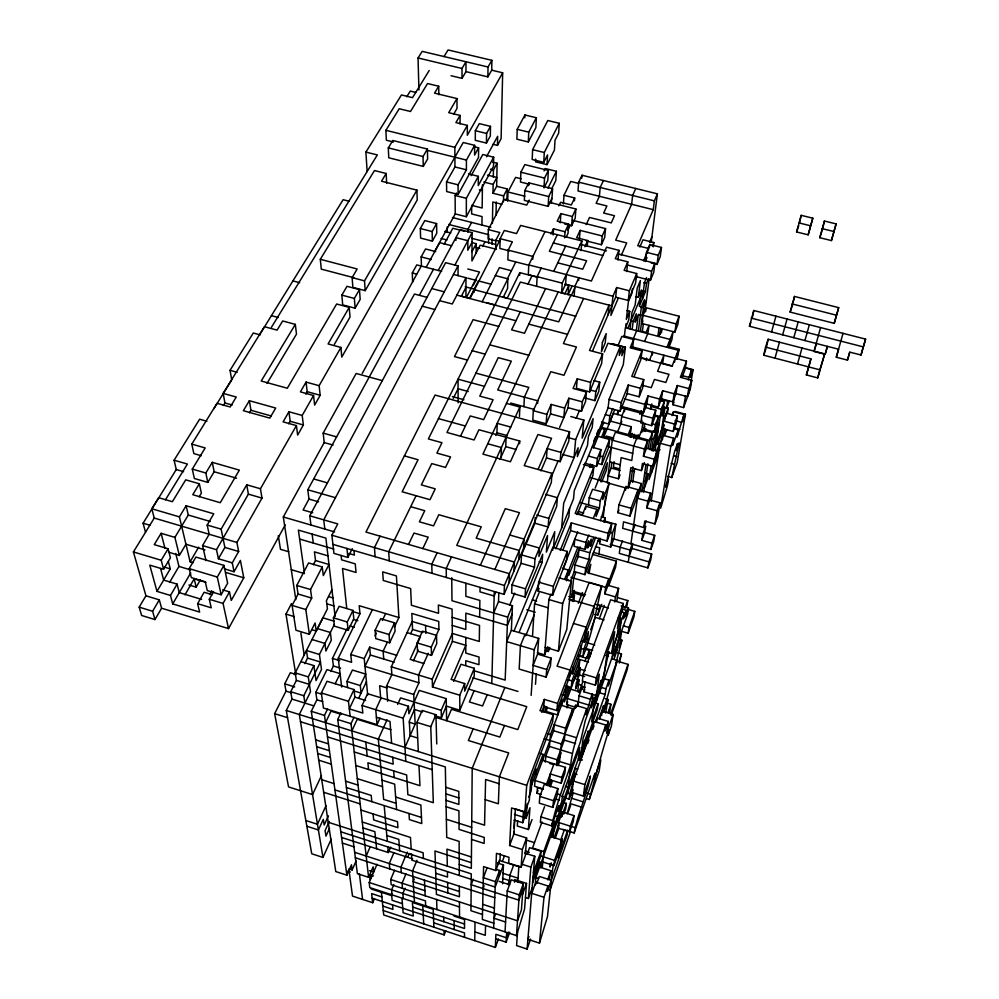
<?xml version="1.0" encoding="UTF-8"?>
<svg xmlns="http://www.w3.org/2000/svg" width="999" height="999" viewBox="0 0 999 999"><rect width="100%" height="100%" fill="white"/><g stroke="black" fill="none" stroke-linecap="round" stroke-linejoin="round"><path stroke-width="1.5" d="M464.51 937.287L464.51 932.916L433.703 922.789M394.343 627.247L398.901 617.532L396.416 575.936L382.654 571.89L383.266 580.481L410.639 588.536L411.426 605.257L438.549 613.299L438.361 605.032L452.072 609.078L452.422 641.333L465.784 645.317L451.098 679.445L464.685 683.553L464.685 691.158L474.313 668.306L460.964 664.285L453.646 681.343M465.934 297.04L465.959 277.697L453.484 274.45M462.013 78.347L465.971 71.641L465.984 61.763L462 68.469L462.013 78.347L451.048 75.724M465.746 665.234L465.759 660.714L478.958 664.672L479.058 657.055L465.771 653.071L465.796 637.462M465.884 583.341L465.859 596.316L479.87 600.436L479.632 617.22M456.481 193.019L455.119 195.479L455.232 213.911L466.333 216.721L466.358 198.302L478.346 176.323L468.631 173.901M393.456 141.983L386.363 140.222L385.876 130.32L399.213 108.741L410.502 111.501L427.56 83.541L438.698 86.226L434.54 93.144L456.968 98.564L448.713 112.662L460.064 115.422L455.919 122.59L467.345 125.387L454.845 147.34L454.957 166.958L446.541 181.93L446.653 191.546L458.116 194.43L458.079 184.815L466.408 169.805L466.421 160.065L474.65 145.33L463.224 142.507L341.783 357.093L340.909 347.44L328.084 343.956L349.213 307.367L336.638 304.008L287.312 388.236L261.214 381.019L295.317 324.375L282.68 320.966L277.085 330.132L264.423 326.698L223.177 393.381L224.937 402.984L223.414 405.457M467.345 125.387L467.32 135.252L502.672 72.802L491.72 70.192L487.887 76.873L465.971 71.641M467.882 232.155L467.894 229.358L471.603 222.415M438.236 270.479L460.239 229.62L472.115 232.655L471.953 260.964L480.219 245.155L496.153 249.238M474.65 145.33L474.575 155.07L478.608 147.79L474.375 146.753M473.976 292.42L474.001 289.648L575.636 316.208M475.349 130.694L475.287 140.335L486.438 143.069L490.334 135.989L490.497 126.361L479.32 123.639L475.349 130.694L486.575 133.441L490.497 126.361M476.111 253.022L476.186 243.694L471.803 242.57M478.346 176.323L478.259 185.602L493.668 157.18L482.804 154.495L471.166 175.662M478.608 147.79L478.521 157.417L458.116 194.43M474.313 668.306L474.238 675.886L459.815 710.214L446.353 706.106L441.383 717.757L434.64 715.696M481.943 225.05L482.055 216.583L471.64 213.936L471.69 205.369L482.155 208.017L482.442 184.678M474.762 940.658L475.012 922.951M480.057 587.474L479.995 591.845L494.155 595.991L495.791 592.157M486.438 143.069L486.575 133.441M487.887 76.873L488.024 67.008L491.883 60.327L448.064 49.95L444.031 56.556M529.245 200.1L526.735 205.057L504.12 199.375L488.324 229.62L488.174 238.848L495.304 240.672M488.548 243.032L488.686 234.665L448.663 224.45M491.72 70.192L491.883 60.327M491.995 244.318L492.107 238.811M492.395 223.451L492.807 202.01L501.873 204.283M492.982 193.244L496.665 186.301L507.255 188.948L503.608 195.916L492.982 193.244L493.144 184.39L496.853 177.435L487.549 175.125M493.306 177.298L493.456 169.98L497.09 163.224L492.619 162.125M493.668 157.18L493.494 166.358L466.333 216.721M496.041 215.11L496.253 201.935M496.665 186.301L497.09 163.224M492.944 144.268L497.465 145.379L497.664 136.289L486.488 156.743M495.616 249.513L495.816 240.297L499.812 232.542L488.324 229.62M502.672 72.802L501.111 138.674L497.465 145.379M581.081 250.662L581.868 240.921L520.641 225.424L516.533 233.579L504.32 230.469L500.112 238.686L499.875 248.451L509.353 250.886M495.779 435.314L496.953 432.779L497.19 423.351L510.726 427.06M503.459 201.748L503.608 195.916M491.783 683.528L494.28 591.633M485.526 926.398L485.277 935.326L474.887 931.905M507.255 188.948L507.005 197.702L505.794 200.025M507.717 201.249L507.979 191.983L515.596 177.397L521.178 178.784M501.111 456.905L501.386 447.54L487.724 443.756M500.112 238.686L512.375 241.808L508.179 250.125L507.879 259.877L528.334 265.147M495.354 275.562L507.854 278.808L507.567 288.524L503.284 297.19M493.693 612.999L498.526 601.585L498.801 593.106M499.937 459.503L505.769 446.64L506.081 437.25M517.22 129.346L516.883 139.186L528.321 141.983L535.889 127.597L536.338 117.745L524.925 114.985L517.22 129.346L528.733 132.143L536.338 117.745M332.917 544.368L504.095 594.38L504.42 585.464L551.972 473.326L524.225 465.609L537.912 434.528L551.56 438.274L538.074 469.468M548.376 170.442L544.53 178.072L544.005 187.887L547.839 180.257L548.376 170.442L524.825 164.623L520.866 172.215L520.504 182.043L529.308 184.228M493.631 928.121L495.392 881.63L499.575 870.466L495.566 869.18M493.818 923.213L482.355 919.467L483.578 866.608L495.816 870.541L496.466 853.333L508.991 857.329L508.678 863.124L521.141 867.107L525.324 855.693L526.598 837.974L513.923 833.965L515.347 809.09M524.812 117.807L524.925 114.985M519.667 275.374L519.767 272.652L537.425 277.21M498.526 601.585L512.45 605.656L507.679 617.12L505.157 680.107L474.475 670.878M509.065 582.629L509.415 573.676L365.946 532.08L435.077 395.055L569.567 431.83L568.793 441.208L560.152 461.688L546.49 457.917L547.115 448.563L560.864 452.36L560.152 461.688M524.775 190.572L524.375 200.387L548.139 206.343L551.985 198.551L552.559 188.749L528.746 182.817L524.775 190.572L548.688 196.541L552.559 188.749M528.321 141.983L528.733 132.143M383.254 910.526L495.342 947.439L495.879 934.327L506.381 937.761L508.429 932.092M499.338 875.961L499.575 870.466M500.287 853.571L500.049 859.277L495.816 870.541M528.633 185.627L528.746 182.817M535.214 517.47L534.865 523.226L521.503 554.882L521.091 563.299L512 584.89L511.65 593.119L525.062 597.027L542.669 554.27L542.107 562.499L513.886 631.281M519.455 416.496L519.867 407.03L506.456 403.384M531.143 695.404L534.165 649.775L506.705 641.62L511.363 630.294L512.45 605.656M513.973 571.016L514.36 562.012L456.755 545.392L519.867 407.03M519.605 443.693L519.717 441.009L478.921 429.757L474.1 439.972L446.953 432.467L520.404 282.055L611.912 305.894M547.027 164.648L554.433 150.037L554.994 140.335L558.666 133.129L559.253 123.289L547.789 120.517L532.617 149.65L532.18 159.49L543.781 162.338L547.552 154.932L547.027 164.648L535.551 161.826L535.689 159.041M545.042 231.593L528.771 264.91L528.334 274.638L537.962 277.123M523.926 406.655L524.363 397.165L528.821 387.412L475.924 373.127M502.572 883.74L503.459 864.947L497.514 863.049M532.767 259.24L532.904 256.456L508.179 250.125M518.818 559.527L519.255 550.486L476.198 538.124L481.256 526.848L438.798 514.722L433.541 525.874L419.393 521.815L424.737 510.701L410.714 506.693M536.625 286.376L537.125 276.673L541.233 268.107M523.613 548.176L524.088 539.098L509.765 535.002M543.781 162.338L544.28 152.51L559.253 123.289M505.057 931.855L507.217 890.946L511.313 879.807L523.314 883.665L521.428 909.864L517.507 920.803L436.426 894.392L434.965 850.986L471.378 862.686M521.141 867.107L522.34 849.55L509.615 845.491L511.588 807.954L524.875 812.125L529.308 800.249L530.744 780.144L552.647 721.865L553.284 714.722L539.997 710.689L544.33 699.387L557.554 703.383L556.893 710.576L543.756 706.593L544.33 699.387M583.603 298.439L563.399 343.544L576.435 346.99L563.985 375.262L550.761 371.715L533.304 410.689L532.804 420.142L546.178 423.788L550.524 413.886L551.148 404.433L564.61 408.079L563.873 417.52L550.524 413.886M525.062 597.027L525.511 588.823L534.465 567.157L534.989 558.753L556.705 506.368L557.38 497.689L545.591 494.38M495.691 938.748L506.131 942.169L506.618 933.303M509.303 884.452L509.802 875.499L513.661 865.047M548.139 206.343L548.688 196.541M537.587 403.496L537.737 400.786L497.727 389.947L511.313 361.163L498.226 357.654L479.77 396.116L493.094 399.737L483.691 419.642L470.242 415.946L460.502 436.213M513.636 834.714L513.786 832.055M514.023 828.034L514.485 819.892M551.373 202.884L551.635 198.364M551.985 192.295L552.247 187.725L555.819 180.532L556.381 171.279L545.254 168.531L544.043 170.929M517.632 820.666L517.307 826.023L528.371 829.507L532.042 819.555M553.134 234.965L553.508 228.821L565.034 231.743L568.681 224.088L557.205 221.191L560.864 213.624L572.302 216.496L575.886 208.978L548.888 202.223M514.547 882.229L514.71 879.582L526.51 883.378L524.562 909.14L516.495 935.601L369.78 887.587L369.205 882.492L377.01 864.247M532.542 635.701L534.577 603.808L539.06 592.769M546.178 423.788L546.79 414.36L551.148 404.433M560.264 222.839L560.864 213.624M517.832 881.967L518.868 866.033M563.411 204.008L563.985 195.28L570.729 181.456L578.683 183.429M514.085 819.992L522.714 822.714L523.464 811.438L514.722 808.691M538.049 591.071L538.636 582.142L552.847 547.315L567.295 551.448L566.495 560.476L552.609 595.304L538.049 591.071L539.098 588.461M516.495 935.601L519.268 894.842L523.314 883.665M524.875 812.125L526.698 785.314L553.284 714.722M564.61 237.874L565.034 231.743M517.519 932.279L516.595 945.603L527.085 949.05L530.569 939.11M581.868 240.921L562.262 283.154L561.588 292.857L565.571 284.253L566.258 274.55M523.326 817.057L526.173 817.956L527.147 803.883M535.489 684.265L536.213 673.9M525.012 634.328L520.417 645.691L519.168 669.068L546.103 677.135L546.703 669.492L533.129 665.434L537.587 654.12L538.686 638.373L511.363 630.294M568.681 224.088L568.031 233.291L566.221 237.113M561.625 528.021L563.673 503.259L587.524 445.317L588.374 436.688L592.232 427.335L593.106 418.569L577.335 456.605L578.134 447.802L548.763 518.369L548.151 526.997L534.865 523.226M551.972 473.326L551.311 482.604L504.095 594.38M564.535 223.913L571.628 225.712L572.302 216.496M528.371 829.507L529.957 807.754L526.173 817.956M574.462 200.849L574.687 197.939L563.985 195.28M564.697 284.253L568.793 285.314L568.106 294.78L571.952 286.363M575.886 208.978L575.199 218.194L571.628 225.712M578.683 182.155L578.021 190.984L653.259 209.653L654.37 200.861L657.404 193.831L582.017 175.25L578.683 182.155L654.37 200.861M561.151 752.959L556.53 765.559L557.092 759.74L564.298 740.122L565.546 728.146L554.183 724.687L553.621 730.731L535.027 780.481L534.59 786.275L543.169 788.948M535.476 774.625L535.926 768.693L532.067 778.983L531.206 790.709L528.796 797.152M537.375 652.684L544.63 654.845L548.863 599.55L551.086 593.98M552.622 550.337L552.847 547.315M581.793 178.184L582.017 175.25M574.125 296.104L574.875 286.413L578.821 277.772L578.596 280.544M579.42 239.161L580.107 230.369L602.222 235.951L605.556 228.609L572.552 220.304M525.524 897.564L528.371 898.488L530.869 867.107L534.777 856.28L524.475 852.996M552.609 595.304L553.309 586.401L567.295 551.448M541.196 794.542L536.987 793.231L537.437 787.624L543.069 789.372M545.417 650.636L548.276 651.485L548.513 648.488M568.106 407.692L568.868 398.214L582.292 401.835L581.43 411.301L568.106 407.692L559.602 427.46M546.915 706.93L546.528 711.55L557.817 714.972L558.404 708.828L562.025 699.15L561.426 705.331L572.702 708.741L572.04 714.822M540.184 753.496L543.056 754.382L542.569 760.314L565.459 767.369L564.835 773.201L561.188 783.266L549.762 779.72L547.627 785.501M537.587 654.12L551.111 658.141L550.474 665.821L546.103 677.135M527.085 949.05L534.777 856.28M539.847 796.415L539.285 803.146L552.834 807.392L557.192 795.329L557.892 788.573L544.293 784.352L539.847 796.415L553.496 800.686L552.834 807.392M587.25 246.403L587.749 240.547L576.66 237.737L580.107 230.369M589.635 391.87L590.546 382.367L577.247 378.808L576.435 388.324L589.635 391.87L601.635 363.461L602.609 353.908L589.51 350.449L609.115 305.045L608.129 314.697M545.279 762.087L545.779 756.268L549.45 746.44L550.499 734.502L568.556 686.313M544.53 806.742L540.846 816.832L540.372 822.289L551.61 825.836L558.828 805.743L558.266 811.188L561.8 801.31L562.387 795.828L579.745 747.527L578.396 758.765L582.442 760.014M535.464 882.554L535.901 877.472L588.349 730.943L587.637 736.563M535.576 884.827L535.814 882.105L547.952 886.001L547.402 891.42L567.145 834.914L567.719 830.132L558.004 857.729L562.362 838.835L560.951 842.831M569.592 508.491L568.881 516.57L555.781 548.788M570.766 416.533L583.828 420.092L575.636 439.635L574.063 457.567L562.499 454.383M545.204 647.29L558.404 651.198L562.649 603.571L571.353 581.368L559.065 577.822M527.185 854.22L529.57 847.676L541.033 851.323L540.546 856.643L533.004 877.646M570.641 530.669L571.341 522.877L608.041 533.241L607.092 540.996L570.641 530.669L562.937 549.8M562.499 568.369L568.331 570.042L566.558 580.744M546.391 784.577L549.225 785.464L550.287 773.913L561.8 777.472L561.188 783.266M583.828 420.092L582.155 438.124L620.292 346.466L607.979 343.231L604.27 351.973M577.247 378.808L573.076 388.461L586.438 392.058L585.564 401.536L581.43 411.301M542.332 867.095L543.781 851.585L554.682 821.153L553.071 837.012M586.276 240.896L601.398 244.73L602.222 235.951M571.353 581.368L566.783 629.457L558.404 651.198M605.556 228.609L604.707 237.387L601.398 244.73M568.781 596.515L571.765 597.377L573.626 578.146L575.836 572.489M574.263 571.59L574.9 564.947L578.259 556.431L578.933 549.687L589.71 552.772L588.985 559.49L585.664 568.044L584.964 574.662L574.263 571.59L570.891 580.157M528.933 936.65L527.971 939.36L539.472 943.131L543.993 897.289L547.952 886.001M551.61 825.836C556.306 805.157 563.748 785.102 570.704 764.947C572.702 745.404 580.282 727.147 586.738 708.653L575.549 705.282L561.313 743.968L559.54 761.513L558.004 765.709M573.801 601.473L574.413 595.254L571.465 594.393M584.939 397.977L594.892 400.649L595.816 391.508L599.725 382.18L594.018 380.656M585.526 509.09L585.814 506.218L596.89 509.328L596.091 516.483L599.437 507.979L600.237 500.799L603.571 492.345L592.582 489.285L589.21 497.714L588.473 504.907M589.735 467.52L590.047 464.448M550.374 863.436L549.999 867.082L551.46 862.949M576.298 707.479L566.683 704.582L567.295 698.563L570.779 689.248L580.407 692.132M569.355 677.372L570.104 670.067L557.067 666.171L589.198 582.367L601.773 585.988C596.303 609.677 592.419 633.728 582.954 656.443L578.808 655.207M599.725 382.18L598.788 391.333L594.892 400.649M532.579 882.816L540.072 861.9L539.61 867.095L550.874 870.691L548.988 879.694M585.901 542.445L574.762 539.285L574.1 546.291L585.164 549.45L585.901 542.445L588.836 534.964M583.354 464.56L593.731 467.432L592.907 475.362L577.122 514.56M550.924 881.143L553.359 864.372M557.142 821.902L557.692 816.583L554.944 815.721M565.571 686.301L571.178 687.986L571.928 680.931L579.857 659.727L577.06 658.89M569.83 672.939L572.677 673.788L573.438 666.533M528.771 264.91L591.408 281.019L606.568 247.19L618.968 250.324L615.297 258.691L627.784 261.863L624.125 270.329L636.7 273.539L629.382 290.784L616.695 287.525L612.924 296.241L610.901 315.422L618.319 298.114M617.944 260.04L618.968 250.324M540.721 867.831L542.807 861.987L553.97 865.534L554.52 860.389L561.688 840.034L550.561 836.525M557.954 828.084L558.553 822.464L562.3 811.962L574 815.621L573.314 821.278L569.642 831.767L557.954 828.084L558.891 825.474M585.102 546.915L587.837 547.689L588.573 540.746L585.164 549.45M584.765 463.199L596.49 466.446L597.34 458.491L600.923 449.625L592.095 447.215M592.607 350.761L615.659 297.19L616.695 287.525M587.737 545.192L590.459 545.966L591.196 539.073L587.837 547.689M600.923 449.625L600.049 457.604L596.49 466.446M561.838 816.208L562.3 811.962M613.211 439.198L603.933 436.663L604.732 429.333L600.749 428.246M564.123 802.372L564.71 796.977L561.975 796.128M579.857 659.727L579.07 666.857L571.178 687.986M581.455 645.167L580.656 652.497L572.677 673.788M597.539 463.336L601.848 464.523L602.709 456.73L609.627 439.485L597.514 436.163M526.011 544.218L539.423 548.051L538.873 556.48L547.552 535.489L546.366 552.11L554.757 531.668L553.508 547.952L573.513 498.863L574.263 490.634L608.116 407.842L609.065 399.325L623.289 364.66L625.362 347.153L613.311 343.981M575.212 708.303L575.549 705.282M600.611 481.693L600.923 478.858L607.355 462.699L606.53 469.817L601.748 481.905M577.697 691.695L579.008 679.919L576.348 679.12M577.659 667.07L580.357 667.869L579.682 673.925L576.323 682.966L575.674 688.935L579.008 679.919M561.688 840.034L561.101 845.266L553.97 865.534M601.56 422.053L608.891 424.038L609.815 415.821L612.749 408.616M563.686 802.559L566.358 803.396L565.771 808.628L563.823 814.085M567.557 792.731L570.054 770.641L580.431 741.807L585.264 720.641L592.045 701.872M582.954 656.443L583.766 649.275L587.637 638.923L588.473 631.63L584.577 642.007L581.78 641.183M584.577 642.007L586.251 627.185L573.451 623.438M626.685 271.566L627.784 261.863M577.834 706.393L579.033 695.816L582.492 686.438L585.264 687.262M603.571 492.345L602.747 499.537L609.29 482.892L590.347 477.634M609.627 439.485L608.728 447.315L601.848 464.523M620.292 346.466L619.255 355.482L622.852 346.815L610.676 343.606M618.369 617.644L621.153 618.443L617.444 628.696L618.493 621.291L622.215 611.013L623.301 603.483L610.614 599.8L583.179 673.963L582.342 681.256L595.367 685.139L599.313 674.238L596.528 695.591L583.841 691.783L585.002 681.892M565.159 797.939L569.13 799.175L569.742 793.893L575.636 773.763M582.13 689.485L582.492 686.438M600.274 538.274L599.625 543.881L610.701 547.027L613.998 538.349L615.809 524.213L604.645 521.066M622.852 346.815L621.815 355.731L625.362 347.153M615.659 297.19L628.259 300.437L629.382 290.784M598.95 553.946L599.662 547.814L595.466 546.628M603.346 516.196L605.669 496.378M632.904 466.783L631.018 480.669L627.996 488.561L630.806 467.669L641.395 470.579L642.419 463.474L653.084 466.396L654.183 459.215L643.443 456.268L646.49 448.276L647.539 440.984L615.409 432.23L612.225 440.184L607.255 482.804L626.51 488.149M624.288 336.85L625.299 328.209L628.696 320.067L629.732 311.301L626.81 310.539M626.073 323.676L625.586 327.822L670.054 339.435L668.831 347.602L671.852 339.822L673.101 331.643L666.982 347.302M567.095 813.798L573.351 792.444M562.887 829.382L574.188 832.941C577.809 813.536 586.788 795.404 590.421 776.011L583.391 796.078L571.977 792.532L573.326 781.031L594.517 721.628L605.806 725.037L604.944 731.018L608.304 721.428L597.14 718.056L595.679 722.152M571.853 795.029L572.464 789.784L569.13 799.175M551.56 837.499L574.363 773.688L575.012 768.206L577.722 769.03M585.439 649.3L589.435 650.486L587.849 658.403M604.67 521.865L605.144 517.807L601.211 516.708M609.29 482.892C606.156 495.429 604.882 508.441 600.324 520.629M620.017 474.837L618.481 478.783L608.054 475.899L611.163 468.032L611.825 462.437M617.857 410.552L617.37 414.585L619.055 410.402M632.392 288.873L631.855 293.419L628.408 301.598L626.323 319.443L629.732 311.301M569.642 831.767L570.317 826.161L574 815.621M614.073 461.613L613.411 467.157L619.293 468.781M608.116 407.842L620.167 411.101L621.191 402.585L628.259 385.04L640.322 388.261L639.185 396.79L627.21 393.581L628.259 385.04M630.032 328.808L631.992 312.462L635.164 304.882L637.2 288.137L640.371 280.594L638.299 297.365L635.576 296.666M636.7 273.539L635.539 283.216L628.259 300.437M632.192 329.295L633.166 321.253L636.276 313.748L635.289 321.803L632.617 321.104M620.779 423.888L621.678 416.533L624.775 408.791L624.412 411.738M594.842 614.285L597.714 615.122L599.962 605.082M581.743 749.412L583.129 738.111L627.622 614.223L628.533 608.104L621.141 605.956M586.738 708.653L586.001 714.685L592.12 693.781M632.542 348.127L633.616 339.498L621.865 336.413L618.406 344.705M593.731 467.432L575.162 513.411L611.7 523.701L610.726 531.48L607.092 540.996M584.365 745.729L585.064 740.147M636.375 330.219L638.361 314.373L635.289 321.803M651.173 262.962L657.005 264.435L660.252 256.606L661.488 247.465L649.787 244.518L646.478 252.335L645.342 261.476L646.977 257.58M618.481 478.783L621.128 457.629L631.768 460.539L633.703 446.053L636.8 438.062M614.747 601.997L615.446 596.903L604.795 593.818L605.606 587.375L608.816 578.821L587.549 572.714L590.809 564.273L588.998 573.601M610.701 547.027L612.474 532.929L615.809 524.213M638.411 330.681L641.395 307.018L644.417 299.712L640.396 331.119M642.419 298.951L644.492 282.53L646.54 277.647M649.4 247.565L649.787 244.518M592.807 695.853L591.283 707.829L597.452 690.734M651.223 242.345L657.404 193.831M638.299 297.365L641.408 289.922L639.36 306.318L645.454 291.633L646.503 283.466L648.513 278.621M595.367 685.139L596.291 677.871L623.301 603.483M604.795 593.818L607.979 585.302L608.816 578.821M641.932 323.526L642.994 315.322L646.116 307.717L679.108 316.246L677.834 324.45L674.862 332.093L641.932 323.526L642.969 321.004M617.906 512.712L618.918 504.882L625.998 486.413L638.024 489.76L636.9 497.614L629.957 516.096L617.906 512.712L618.918 510.064M642.357 331.556L643.344 323.913M645.017 310.976L649.163 278.933M653.321 246.815L653.87 242.532L642.969 239.785L639.86 247.053M645.579 311.825L646.116 307.717M630.007 436.888L631.331 426.748L610.264 421.041M635.726 276.548L650.424 280.307L651.61 271.191L654.932 263.212L619.63 254.258M583.391 796.078L584.89 784.615L605.806 725.037M633.616 339.498L630.207 347.802L642.02 350.911L640.896 359.528L634.115 376.398M596.366 701.236L597.727 690.908M654.932 263.212L653.733 272.34L650.424 280.307M625.474 490.359L625.824 487.724M592.469 554.358L616.383 561.188L615.571 567.27L608.728 585.626M595.441 703.009L598.064 703.808L597.302 709.502L579.158 760.301M599.612 692.207L601.198 680.344L598.851 686.837M633.753 438.561L634.328 434.328M648.001 332.817L649 325.387L646.153 332.405L641.857 331.281M657.005 264.435L658.229 255.294L661.488 247.465M596.54 722.514L596.94 719.542M635.764 437.987L636.138 435.189M646.203 360.676L646.553 358.067M642.02 350.911L631.755 376.386L643.756 379.583L642.594 388.136L639.185 396.79M637.537 438.798L638.099 434.64M640.996 413.511L641.383 410.651L639.909 414.423M600.399 686.313C604.645 675.099 605.744 663.124 609.128 651.698M632.692 482.392L634.577 468.693M644.992 407.355L655.769 410.252L654.67 417.744L651.648 425.636L640.896 422.727L641.92 415.234L644.48 408.666M586.563 798.638L589.285 799.487C595.566 776.123 601.723 752.722 609.015 729.607L608.166 735.364L611.413 726.061L613.149 714.41L602.21 711.113L599.363 719.118M616.833 601.061L618.593 588.349L607.979 585.302M601.598 715.521L602.21 711.113M620.741 406.206L643.618 412.375L644.742 404.308L648.001 395.954L659.502 399.026L658.304 407.093L646.865 404.021L648.001 395.954M595.816 720.716L605.157 694.467L605.943 688.823L609.028 680.182L603.171 678.446M629.957 516.096L631.043 508.279L638.024 489.76M641.495 432.517L642.919 422.277L621.678 416.533M652.272 354.995L652.647 352.272L649.475 360.252M645.416 408.591L646.203 402.909M607.529 652.247L611.688 653.471L614.735 631.668L607.105 652.734L604.183 674.325L596.528 695.591M644.705 423.289L643.88 429.108L654.37 431.955L657.305 424.225L658.403 416.958L655.394 416.146M609.028 680.182L608.229 685.863L617.282 660.439L611.525 658.741M612.312 656.842L614.023 644.767L620.267 627.409M657.979 335.414L659.028 327.997M645.429 431.456L645.829 428.608L644.842 431.168M659.914 334.328L660.751 328.446M605.269 698.663L608.104 699.512L605.581 713.049M617.157 636.051L618.031 629.882M615.846 647.34L614.26 658.366L617.107 650.424L618.706 639.36M628.271 562.3L630.019 550.037L632.404 543.568M630.918 543.806L638.411 491.446L641.383 483.541L631.018 480.669M643.443 456.268L644.492 448.988L647.539 440.984M650.424 409.39L651.823 403.946M661.4 332.842L661.788 330.107M621.153 618.443L620.092 625.786L611.688 653.471M618.518 639.585L621.166 621.216L624.263 612.624L621.628 611.863M629.145 556.206L631.992 548.463L632.704 543.518M612.449 538.573L650.886 549.462L651.897 543.181L641.845 540.347L642.807 533.99L622.664 528.309L623.526 521.865L643.793 527.559L644.78 521.066L654.994 523.926L657.117 510.739L646.79 507.854L647.802 501.136L637.437 498.251L640.396 490.359L641.383 483.541M608.304 721.428L606.58 733.229L613.149 714.41M609.552 713.361L610.889 704.27L606.743 703.021M617.282 660.439C612.462 677.31 608.891 694.48 602.859 711.051L603.621 705.581L599.013 718.556M621.553 631.43L619.13 648.014L621.915 640.209L619.218 639.422M624.263 612.624L623.364 618.843L626.423 610.339L621.952 609.04M641.957 491.958L645.953 464.585M648.438 447.577L649.5 440.347L652.497 432.492L641.895 429.62L638.873 437.462L649.5 440.347M651.648 425.636L652.747 418.156L655.769 410.252M643.681 492.207L647.876 463.748M649.949 449.725L652.497 432.492M621.915 640.209L615.696 664.01M626.423 610.339L625.511 616.508L628.533 608.104M626.91 606.405L627.772 600.561L617.956 597.727M645.242 473.039L648.139 473.838L647.14 480.556L644.268 488.224M651.623 450.437L653.309 439.123L659.115 423.776L656.156 422.977M654.37 431.955L655.456 424.687L658.403 416.958M617.532 652.797L621.478 653.958L619.343 663.024M650.998 466.208L648.988 479.595L657.354 457.13L659.44 443.656L656.58 442.882M653.259 451.123L656.231 431.418L653.259 430.619M661.475 398.801L662.687 390.709L674.175 393.781L672.889 401.848L661.475 398.801L658.304 407.093M651.798 472.052L652.809 465.372L655.606 457.879M655.069 450.437L661.313 409.29L664.21 401.673L659.74 400.474M621.091 631.181L628.146 633.241L629.033 627.472L634.765 611.363L627.722 609.315M655.819 456.531L656.643 451.111L659.44 443.656M658.753 437.375L657.692 444.28L660.489 436.813L664.834 408.666L661.987 416.196L664.21 401.673M674.862 332.093L676.111 323.913L679.108 316.246M641.845 540.347L644.692 532.529L645.679 526.161L642.807 533.99M646.79 507.854L649.7 499.962L650.736 493.219L640.396 490.359M646.49 448.276L657.18 451.198L656.081 458.404L653.084 466.396M651.148 501.436L660.152 443.244L663.111 435.364L673.751 438.249L672.552 445.479L678.284 429.895L673.776 428.683M662.437 428.559L663.586 421.079L666.57 413.161L677.409 416.071L676.173 423.551L673.239 431.481L662.437 428.559L663.923 424.6M634.765 611.363L633.865 617.182L628.146 633.241M661.363 441.695L663.923 425.237M664.572 421.066L665.446 415.459L668.231 408.079L663.91 406.918M662.187 407.205L666.545 408.366L667.669 401.211L660.351 399.25M662.424 439.71L663.111 435.364M666.108 416.146L666.57 413.161M674.525 362.262L675.162 358.191M621.478 653.958L618.756 661.625L628.034 664.372L627.222 669.58L611.176 715.434M663.898 435.726L664.959 428.921M667.344 413.698L668.231 408.079M676.935 358.391L678.209 350.237L623.726 335.964M668.668 346.566L679.12 349.3L676.985 359.365M690.471 384.852L689.198 392.307L683.566 407.58L672.989 404.745L674.188 397.302M593.381 552.36L647.914 567.907L648.888 561.825L651.673 554.045L631.992 548.463M672.889 401.848L675.986 393.594L677.285 385.514L688.748 388.561L691.783 380.344L680.369 377.322L686.463 361.163L631.63 346.753M673.026 414.647L673.488 411.763L683.915 414.56L682.692 421.765L685.464 414.198L675.137 411.438M651.673 554.045L650.686 560.139L647.914 567.907M644.692 532.529L654.707 535.352L653.696 541.645L650.886 549.462M649.7 499.962L659.989 502.822L657.841 516.046L654.994 523.926M673.751 438.249L670.841 446.153L660.676 508.229L667.369 486.138L668.481 479.445L665.671 487.175L674.712 451.186L677.509 443.531L676.335 450.474L679.095 442.894L671.778 477.547L667.482 476.373M673.239 431.481L674.462 424.013L677.409 416.071M686.463 361.163L685.114 369.293L682.105 377.322M678.284 429.895L677.072 437.075L683.915 414.56M683.566 407.58L685.589 395.629M688.236 379.87L691.545 369.593L684.802 367.819M691.545 369.593L690.234 377.31L693.069 369.667L685.064 367.557M675.986 393.594L687.374 396.64L688.748 388.561M685.464 414.198L677.197 462.562L671.778 477.547M690.734 383.341L693.069 369.667M691.783 380.344L690.396 388.436L687.374 396.64M838.498 349.213L749.462 326.273L753.795 310.502L865.584 339.111L863.373 346.915L751.148 318.094M752.384 317.32L753.795 310.502M824.699 353.883L819.867 369.83L763.76 355.232L765.559 347.103L768.194 339.273L824.699 353.883L817.731 377.909L806.355 374.937L810.901 358.866L765.559 347.103M766.383 347.415L768.194 339.273M771.565 331.968L775.948 316.171M796.578 231.968L801.186 215.334L812.799 218.182L808.166 234.827L796.578 231.968L798.701 225.712M799.475 222.939L801.186 215.334M774.987 358.154L779.445 342.182M782.654 334.827L787.062 319.018M790.134 312.088L794.505 296.441L838.685 307.642L834.227 323.339L790.134 312.088L792.594 304.633M808.166 234.827L812.799 218.182M793.231 301.898L794.505 296.441M793.78 337.687L798.213 321.865M819.779 237.7L824.437 221.041L836.113 223.901L831.418 240.572L819.779 237.7L821.827 231.406M822.239 230.145L824.437 221.041M797.514 364.023L802.022 348.014M804.919 340.559L809.377 324.725M831.418 240.572L836.113 223.901M809.165 365.609L810.901 358.866M827.472 346.628L825.137 354.345L814.01 351.473L820.566 327.597M817.731 377.909L819.867 369.83M825.137 354.345L827.272 346.328M834.227 323.339L838.685 307.642M849.699 352.36L847.464 360.115L836.288 357.23L843.019 333.341M847.464 360.115L849.737 352.11L861.001 355.02L863.211 347.227M861.001 355.02L865.584 339.111M836.288 357.23L838.573 349.5M806.355 374.937L808.815 366.958M814.01 351.473L816.395 343.781M763.76 355.232L765.946 348.713M539.472 943.131L547.489 916.582L551.311 880.281L539.298 876.435L536.825 883.378M589.285 799.487L599.2 770.891L600.786 759.839L594.143 778.945L594.929 773.388L574.188 832.941M749.462 326.273L750.786 322.477M610.514 714.385L628.034 664.372M549.962 890.259L570.504 831.58M560.539 840.634L564.31 829.957M547.664 879.794L550.874 870.691M607.991 712.487L610.889 704.27M568.281 811.975L570.641 805.344M603.608 712.212L608.104 699.512M580.856 759.14L586.937 742.107L584.303 741.308M554.045 837.961L559.015 824.013M561.475 817.107L566.358 803.396M587.612 743.718L588.998 739.847M592.644 729.595L594.005 725.786M555.506 837.487L558.953 827.784M571.977 792.532L573.001 789.66M528.371 898.488L532.155 887.936M598.064 703.808L591.62 721.827L594.617 698.588L591.908 697.777M535.814 882.105L531.793 893.368L543.993 897.289M506.131 942.169L509.702 932.279M533.441 872.402L541.033 851.323M593.856 704.495L597.14 695.366M651.897 543.181L654.707 535.352M553.496 800.686L557.892 788.573M561.8 777.472L565.459 767.369M522.927 889.048L518.906 900.174L471.191 884.727L473.301 879.232M624.899 608.503L627.772 600.561M522.552 894.355L526.51 883.378M495.342 947.439L498.401 939.048M541.995 821.952L532.517 848.001L543.781 851.585M657.117 510.739L659.989 502.822M583.841 691.783L584.815 689.123M550.262 786.862L552.347 781.168M522.34 849.55L526.598 837.974M553.995 763.835L546.553 784.065L535.027 780.481M615.446 596.903L618.593 588.349M576.86 705.931L578.346 701.897M549.225 785.464L551.323 779.744M643.793 527.559L646.191 521.028M589.123 658.541L591.021 653.421L588.386 652.647M647.802 501.136L650.736 493.219M495.504 914.185L494.006 918.243L505.569 922.015M565.546 728.146L572.702 708.741M508.066 884.577L509.515 880.643L502.46 878.371M578.908 692.432L583.004 681.318M522.714 822.714L526.56 812.374M566.683 704.582L567.669 701.935M580.357 667.869L576.985 676.935L577.647 670.829L574.225 679.994M599.288 618.793L604.245 605.444M567.057 707.891L568.044 705.244M632.729 531.143L635.139 524.637M584.89 661.4L586.438 657.242L589.298 658.079M589.435 650.486L586.563 658.254L578.533 655.881M536.987 793.231L538.036 790.409M590.709 629.82L595.367 617.37L604.045 619.904M608.016 583.566L616.383 561.188M503.459 864.947L495.192 887.062L411.875 860.151L411.526 854.595M569.917 687.125L564.398 701.91L565.621 689.572L567.157 685.501M664.884 434.802L666.82 429.645M672.065 415.572L673.488 411.763M597.714 615.122L601.748 604.308M526.948 806.742L523.089 817.107L514.41 814.372M556.893 710.576L593.206 613.923L594.093 606.381L568.756 599.025M672.989 404.745L673.95 402.197M502.36 861.438L504.295 856.268M622.539 540.784L620.117 547.227L619.293 553.396L648.888 561.825M531.63 784.889L543.056 754.382M645.254 481.53L648.139 473.838M509.615 845.491L513.923 833.965M654.183 459.215L657.18 451.198M655.157 438.536L658.041 430.906M666.545 408.366L669.342 400.986M652.172 450.686L656.967 437.949M557.554 703.383L601.773 585.988M674.175 393.781L677.285 385.514M497.889 863.985L498.876 861.338M655.906 444.917L661.563 429.895M663.099 408.978L660.214 416.571L654.258 414.972M483.079 888.573L484.115 885.813M641.395 470.579L644.405 462.624M544.393 712.337L546.503 706.78M487.025 868.006L483.329 877.734L495.392 881.63M608.041 533.241L611.7 523.701M659.502 399.026L662.687 390.709M678.209 350.237L672.09 366.221L641.033 358.029M676.76 355.469L679.12 349.3M541.608 712.225L543.756 706.593M542.744 711.725L544.892 706.118M642.881 431.693L644.879 426.536M578.309 603.296L582.467 592.507M381.406 892.307L383.691 914.959L444.168 934.902L445.779 930.768M584.964 574.662L599.063 538.236M571.765 597.377L574.487 590.359M643.618 412.375L646.865 404.021M589.71 552.772L595.741 537.25M640.896 422.727L641.907 420.104M572.24 600.849L574.413 595.254M603.558 521.915L605.144 517.807M546.703 669.492L551.111 658.141M544.63 654.845L547.814 646.703M630.956 437.325L632.467 433.466M548.276 651.485L549.85 647.477M590.459 545.966L593.768 537.45M641.857 414.061L642.832 411.576M631.331 426.748L628.259 434.577L601.086 427.185M629.358 436.613L630.381 434.016L639.385 436.463M580.044 546.865L568.718 575.549L569.343 568.793L577.909 547.165M593.493 517.932L596.89 509.328M504.47 725.486L499.862 737.075L434.865 717.107M658.903 336.526L661.987 328.746M564.672 579.283L568.331 570.042M640.322 388.261L643.756 379.583M563.136 568.431L577.734 531.818M595.154 488.149L611.376 447.49M617.669 431.693L621.815 421.316M534.165 649.775L538.686 638.373M585.814 506.218L582.38 514.797L576.835 513.236M620.167 411.101L627.21 393.581M504.87 687.474L472.202 768.356L471.328 868.306L459.24 864.422M525.711 635.851L534.203 614.847M560.227 550.399L571.341 522.877M644.617 341.433L647.777 333.616M589.485 466.895L590.584 464.173M601.523 437.262L604.732 429.333M608.891 424.038L614.697 409.69M591.508 467.357L592.594 464.647M603.933 436.663L613.386 413.324M593.493 447.802L603.908 422.265M519.33 631.793L539.947 581.206M473.164 728.87L468.394 740.509L508.691 752.934L499.375 776.81L498.351 803.795L485.139 799.637M487.2 694.692L482.579 705.968L469.405 701.96L474.1 690.721M633.466 338.511L636.663 330.719M414.285 879.033L413.199 881.717L459.428 896.752L459.365 886.25M593.718 441.321L595.491 437M596.653 434.14L598.413 429.845M646.378 300.462L643.393 307.692L640.396 306.918M405.045 888.211L402.872 893.493L403.246 898.538M416.983 860.276L412.537 871.078L414.448 902.209M645.354 308.366L642.382 315.597L639.397 314.822M512.087 613.998L507.355 625.411L465.834 613.149L465.809 629.47L452.247 625.449M405.956 873.9L402.098 883.216L402.485 888.386M407.692 857.329L409.278 853.508L412.038 854.395M627.834 328.321L643.456 290.784M509.602 605.307L514.685 593.131M405.394 856.53L400.911 867.307L401.311 872.676M393.818 884.552L391.62 889.822L392.07 894.879M405.207 857.242L407.342 852.122M459.478 906.98L391.171 884.689L390.709 879.507L394.605 870.216M652.335 246.179L653.87 242.532M649.55 242.42L651.922 236.8M560.864 452.36L569.567 431.83M582.292 401.835L586.438 392.058M590.546 382.367L602.609 353.908M550.849 478.071L558.079 461.014M576.173 418.294L579.582 410.252M459.815 710.214L459.752 695.217L464.685 683.553M636.076 278.584L637.15 276.049M643.543 260.926L648.801 248.514L637.737 245.729L653.259 209.653M348.813 869.093L352.51 896.091L372.677 902.721L374.413 898.638M393.843 852.796L389.298 863.536L389.772 868.93M341.596 837.462L388.336 852.547L390.634 847.14M372.427 873.938L370.055 879.495L369.505 874.687L373.439 875.961M368.569 769.505L367.882 762.799L406.655 774.987L407.854 794.642L433.329 802.697L430.769 726.685L435.926 714.685L422.177 710.464L416.945 722.427L418.331 751.585M540.909 470.904L546.49 457.917M340.784 713.086L337.737 719.53L357.38 873.663L368.606 877.334L373.127 866.832L373.676 872.027L369.505 870.666M441.383 717.757L441.208 710.339L446.228 698.638L419.243 690.409L408.891 713.786L408.466 706.256L367.582 693.706L362.075 705.506L362.837 713.049L349.325 708.865L354.845 697.152L354.021 689.547L327.035 681.268L321.341 692.956L323.451 708.041L377.048 724.65L380.02 718.119M494.88 569.455L519.418 512.674L505.282 508.666L480.382 565.259M564.61 408.079L568.868 398.214M366.171 856.043L370.229 846.702M404.957 747.414L415.184 724.088L413.711 694.467L418.906 682.792L418.569 675.062L428.284 653.284M349.4 869.068L352.147 869.954L356.081 860.963M459.752 695.217L432.48 686.925L452.422 641.333M621.303 255.282L626.71 242.944L615.696 240.16L631.643 204.296L632.629 195.492L635.751 188.486M432.48 686.925L432.242 679.208L452.335 633.453L479.283 641.47L479.52 625.424L452.16 617.332M335.202 683.716L340.085 673.626L326.96 669.617L315.809 692.357L316.895 699.799L311.276 711.313L335.776 871.565L346.89 875.199L351.461 864.797L352.147 869.954M431.506 655.369L431.256 647.165L436.526 635.364L422.49 631.168L417.157 642.931L417.52 651.161L431.506 655.369L436.738 643.606L436.526 635.364M405.819 761.4L403.171 718.181L408.466 706.256M519.717 441.009L510.414 461.775L482.917 454.12L558.229 291.858M435.789 636.463L438.923 629.457L438.736 621.428L411.813 613.436L412.575 629.432L410.664 633.603M397.664 704.407L400.587 697.901L441.208 710.339M413.424 660.851L418.244 650.162M387.063 719.792L378.334 739.123L383.641 799.362L396.116 803.321M419.83 638.061L410.164 659.377L423.738 663.473M322.952 857.429L299.313 714.522L310.514 691.795L308.279 676.885L295.167 672.864L296.391 680.394L290.709 691.708L291.97 699.075L286.276 710.464L311.75 853.783L322.952 857.429L331.181 839.247M451.511 556.893L446.216 568.506L446.353 577.509M570.891 295.142L558.716 321.84L456.88 295.13M571.241 295.704L575.037 287.375M329.508 828.321L325.949 836.138L325.087 830.606L329.258 821.453M568.793 285.314L564.885 293.831L560.764 292.757M381.168 697.876L375.736 709.727L377.048 724.65M387.687 701.273L386.551 686.163L391.87 674.575L391.321 666.808L412.2 621.49L438.923 629.457M328.409 815.808L324.2 824.999L323.301 819.33L318.406 829.969L306.855 826.235M326.049 805.644L317.457 824.262L305.831 820.516M584.89 246.753L587.749 240.547M437.15 552.722L431.768 564.31L432.018 573.326M586.188 224.625L589.535 217.457L611.263 222.902L614.485 215.747L603.658 213.037L606.905 205.969L596.141 203.284L599.4 196.291L600.187 187.462L603.433 180.532M351.848 730.881L357.23 719.305L390.946 729.757M387.262 642.394L383.129 651.223L383.728 659.053M368.606 877.334L351.011 723.651L354.033 717.195M389.647 642.769L395.08 631.131L394.555 622.827L380.644 618.681L375.1 630.319L375.774 638.598L389.647 642.769L389.073 634.515L394.555 622.827M321.478 775.586L312.55 794.58L288.561 786.925L274.638 713.661L285.989 691.158L284.715 683.828L290.347 672.714L296.041 674.462M358.666 698.226L366.433 681.68M422.814 548.576L428.209 537.162L413.998 533.054L408.541 544.43M545.579 288.586L524.487 333.254L511.588 329.845L520.279 311.763M553.733 271.328L565.659 246.066M353.708 690.833L361.064 693.106L360.302 685.564L365.709 674.088L352.422 670.042L346.953 681.468L347.64 687.524M350.174 716.32L348.451 701.31L354.021 689.547M396.628 655.294L369.667 647.152L370.367 655.007L364.985 666.395L418.906 682.792M367.694 695.042L364.235 658.591L369.667 647.152M375.05 635.839L376.373 633.041M382.342 620.504L385.626 613.573M567.932 230.045L570.242 225.162M574.687 197.939L571.316 204.957L560.576 202.273L558.853 205.806M557.28 234.703L549.338 251.248L586.588 260.751L582.717 269.218L557.742 262.824M325.499 722.677L331.019 711.176L341.196 714.335M398.901 617.532L359.203 605.706L359.965 613.723L338.249 658.266L351.598 662.325L350.749 654.495L372.402 609.64M346.89 875.199L324.488 715.409L327.572 709.003M551.023 233.966L553.508 228.821M527.909 284.24L531.98 275.811M416.059 495.729L388.698 551.76L389.298 560.839M330.681 671.565L333.404 665.983L332.455 658.416L347.252 628.234M348.151 630.294L353.796 618.768L352.947 610.414L339.161 606.293L333.416 617.819L334.403 626.161L348.151 630.294L347.265 621.977L352.947 610.414M519.767 272.652L507.267 298.114L503.159 297.04M304.945 703.096L303.783 695.741L320.467 662.037L307.58 658.104L306.443 650.499L319.43 654.457L321.491 669.517L316.034 680.594L313.886 665.609L300.836 661.625M453.296 398.414L458.079 388.736L468.269 391.508M507.305 279.008L515.496 262.512M380.107 536.188L374.438 547.602L375.137 556.705M507.854 278.808L428.371 438.948L441.945 442.719L436.888 453.096L450.561 456.918L445.517 467.445L431.755 463.586L421.353 484.902L435.239 488.836L430.02 499.7L402.147 491.77L418.057 459.727L404.383 455.894M308.279 676.885L313.886 665.609M319.43 654.457L334.39 624.375M547.939 188.174L556.381 171.279M304.795 663.648L307.58 658.104M311.8 629.682L316.221 631.018L327.422 608.816L326.411 600.686L331.968 589.722M482.13 301.76L499.4 267.62L511.426 270.729M294.343 674.6L322.927 617.819L334.315 621.241M458.054 275.637L458.017 265.884L445.641 262.675L309.752 515.796L337.762 523.913L331.88 535.214L333.928 553.371L347.852 557.454L352.297 548.701M327.984 555.844L314.41 551.86L315.534 560.539L328.996 564.497L323.301 575.574L322.227 566.957L308.591 562.937L296.778 585.451L298.052 594.018L292.095 605.419L295.954 630.232L309.378 634.29L315.122 622.976L316.221 631.018M469.493 298.439L478.459 280.944L490.984 284.203M470.304 297.952L499.837 240.272M309.378 634.29L305.819 609.54L311.713 598.101L310.539 589.547L322.227 566.957M466.845 296.603L479.495 272.028L467.769 268.981M473.164 285.577L475.886 280.294M465.946 287.425L461.451 296.091L469.767 298.276M313.374 564.672L315.534 560.539M465.959 277.697L452.272 303.983L439.635 300.662M482.554 246.441L485.014 241.708M295.467 672.552L285.976 614.123L291.483 603.583M472.015 251.648L476.186 243.694M458.017 265.884L323.738 519.855L324.825 529.058M472.065 242.208L467.819 250.25L467.844 240.697L455.919 237.637L455.944 240.372M454.795 265.284L472.115 232.655M444.155 244.156L452.797 228.259L464.523 231.256M427.035 297.34L414.46 294.031L307.792 489.772L308.978 499.075L303.072 509.977L312.712 512.762M419.543 295.005L433.491 269.243M199.188 496.778L201.361 493.156L199.338 483.791L185.714 479.845L172.377 501.698L158.666 497.689L151.823 508.766L154.233 518.069L133.416 551.947L145.941 595.791L159.303 599.85L161.601 608.216L228.534 628.596L285.214 524.912M434.565 251.723L455.232 213.911M426.136 267.332L439.622 242.657L451.56 245.729M295.816 599.637L283.304 516.982L324.213 442.569L323.177 433.104L356.156 373.476L382.317 380.631M362.187 373.526L421.266 266.059M432.367 241.121L436.763 233.167L436.588 223.576L424.8 220.567L420.329 228.521L420.616 238.099L432.367 241.121L432.167 231.556L436.588 223.576M224.438 568.868L234.053 571.728L240.384 560.402L243.781 577.809L231.268 600.436L229.47 591.883L222.627 589.822M412.612 282.18L412.287 272.977L416.745 264.897L441.67 271.378M421.441 266.121L421.166 256.905L425.549 248.976L435.664 251.586M228.534 628.596L223.052 603.421L229.47 591.883M221.166 594.767L227.647 583.191L223.913 565.384L195.916 557.055L189.186 568.631L191.333 577.597L205.282 581.78L207.293 590.596L221.166 594.767L217.32 577.06L223.913 565.384M234.053 571.728L232.268 562.862L238.661 551.498L236.9 542.445L262 498.089L260.452 488.761L296.416 425.586L283.092 421.853L288.923 411.75L302.185 415.459L303.371 424.975L297.652 435.089L296.416 425.586M209.603 594.467L211.726 590.709M212.238 594.705L204.108 592.257L197.615 603.671L211.239 607.804L209.291 599.263L213.611 591.595M320.179 395.279L314.635 405.07L313.549 395.504L300.412 391.87L306.056 382.093L319.131 385.689L320.179 395.279L307.192 391.683L306.056 382.093M302.185 415.459L313.549 395.504M319.131 385.689L340.909 347.44M232.268 562.862L218.419 558.741L224.887 547.415L221.129 529.145L246.741 484.802L260.452 488.761M218.419 558.741L216.496 549.712L248.389 494.143L246.741 484.802M288.761 423.801L290.209 421.291L288.923 411.75M305.794 394.13L307.192 391.683M334.365 344.355L350.012 317.095L349.213 307.367M355.12 308.192L360.177 299.375L359.465 289.61L347.003 286.326L341.845 295.117L342.694 304.882L355.12 308.192L354.358 298.451L359.465 289.61M320.304 259.303L357.155 268.981L352.11 277.61L352.872 287.387L365.197 290.647L417.22 199.987L416.92 190.135L381.518 181.206L386.163 173.489L374.475 170.542L320.304 259.303L321.278 269.131L353.808 277.697M188.936 584.977L196.179 587.162L200.337 579.907M365.197 290.647L364.51 280.869L416.92 190.135M184.977 594.805L194.193 578.833L205.894 582.342M197.615 603.671L199.65 612.1L172.715 603.92L190.747 572.839M205.956 560.576L202.585 545.591L209.178 534.278L207.18 525.049L213.761 513.811L186.126 505.731L179.42 516.883L190.122 561.8L193.094 562.687M423.276 166.408L427.634 158.928L427.397 149.051L392.819 140.484L388.299 147.889L388.773 157.792L423.276 166.408L423.027 156.531L427.397 149.051M453.608 114.298L457.018 108.441L456.968 98.564M145.941 595.791L139.173 607.142L141.633 615.484L154.97 619.555L161.601 608.216M172.715 603.92L170.479 595.466L177.098 584.115L163.661 580.069L160.577 568.481M190.122 561.8L198.651 547.202M154.97 619.555L152.61 611.251L159.303 599.85M169.568 582.392L178.958 566.421L175.724 553.458M170.479 595.466L156.98 591.371L170.267 568.881L168.406 561.638M168.481 552.172L179.345 555.419L185.939 544.243L204.932 549.875M156.98 591.371L149.775 565.122L163.586 569.268L170.404 557.804L168.094 548.763L154.246 544.63L161.114 533.304L174.9 537.387L179.345 555.419M163.586 569.268L161.214 560.264L168.094 548.763M174.9 537.387L188.274 515.022L186.126 505.731M223.177 393.381L236.251 397.04L230.17 406.993L217.033 403.309L191.796 444.118L205.182 447.939L192.283 469.093L194.343 478.496L207.792 482.392L214.161 471.753L212.263 462.337L239.348 470.117L220.267 502.709L192.77 494.692L199.338 483.791M249.438 412.762L250.936 410.277L249.363 400.699L275.699 408.054L269.805 418.119L243.344 410.701L249.363 400.699M267.02 383.379L296.503 334.103L295.317 324.375M207.792 482.392L205.831 473.002L212.263 462.337M165.484 499.737L187.412 464.048L174.101 460.214L199.625 419.205L206.893 421.266M271.428 327.31L377.322 154.932L365.909 152.085L367.132 171.528M429.208 70.492L412.525 97.64L401.461 94.955L365.909 152.085M145.517 532.242L143.082 523.214L176.261 469.542L174.101 460.214M213.811 408.828L231.718 379.87L230.045 370.329L253.284 333.017L260.252 334.915M260.364 333.541L343.119 199.713L348.913 201.186M406.78 96.753L410.289 91.084L415.734 92.407M418.931 90.06L418.044 57.979L422.19 51.361L488.024 67.008M418.044 57.979L462 68.469M532.617 149.65L544.28 152.51M798.626 222.839L810.289 225.712M821.977 228.584L833.69 231.468M385.876 130.32L454.845 147.34M520.866 172.215L544.53 178.072M427.659 150.462L466.421 160.065M490.459 169.243L493.456 169.98M388.299 147.889L423.027 156.531M454.957 166.958L466.408 169.805M483.803 182.055L493.144 184.39M507.979 191.983L524.862 196.216M479.345 189.835L482.367 190.584M446.541 181.93L458.079 184.815M455.119 195.479L466.358 198.302M646.478 252.335L658.229 255.294M580.219 244.256L606.455 250.911M553.334 242.932L602.834 255.519M452.447 217.545L490.834 227.31M792.045 303.908L836.4 315.185M627.946 265.16L651.61 271.191M495.816 240.297L500.149 241.396M444.855 231.431L450.786 232.942M471.59 238.274L495.492 244.393M643.831 282.779L646.503 283.466M420.329 228.521L432.167 231.556M441.009 238.449L446.965 239.985M475.337 247.265L479.82 248.426M642.794 290.946L645.454 291.633M537.125 276.673L562.262 283.154M574.875 286.413L612.924 296.241M565.571 284.253L575.274 286.75M421.166 256.905L431.331 259.54M642.994 315.322L676.111 323.913M467.744 278.172L476.486 280.444M412.287 272.977L416.67 274.126M465.184 286.788L475.549 289.498M486.426 302.647L496.178 305.207M431.755 288.536L444.293 291.833M352.11 277.61L364.51 280.869M490.372 314.023L515.959 320.754M528.796 324.138L567.519 334.34M640.359 357.48L650.124 360.052M672.489 365.959L662.687 363.374L663.885 355.232L657.617 371.303L668.98 374.313L665.846 382.48L654.445 379.445L651.236 387.662L642.669 385.377M422.265 306.218L434.915 309.565M498.726 326.436L473.101 319.668L454.483 356.581L467.507 360.09M681.905 375.524L688.673 377.31M292.907 280.919L299.613 282.705M341.845 295.117L354.358 298.451M489.747 344.83L528.808 355.244M472.177 350.686L485.189 354.17M624.587 398.901L644.742 404.308M590.084 389.972L595.816 391.508M650.849 406.468L661.313 409.29M609.065 399.325L621.191 402.585M675.124 420.591L681.106 422.202M626.935 408.479L637.399 411.301M620.267 407.567L643.294 413.773M641.92 415.234L652.747 418.156M663.586 421.079L674.462 424.013M271.428 315.659L278.259 317.495M673.95 427.784L679.894 429.383M613.086 413.424L622.377 415.746M651.498 423.626L655.456 424.687M605.394 414.622L609.815 415.821M484.453 386.351L458.029 379.183L458.141 402.797M650.324 438.311L653.309 439.123M660.152 443.244L670.841 446.153M510.689 403.047L534.253 409.465M533.304 410.689L546.79 414.36M657.292 449.001L660.114 449.762M606.293 436.088L613.798 438.124M673.888 455.819L676.773 456.605M452.347 396.578L463.898 399.737M612.225 440.184L644.492 448.988M671.141 463.374L674.025 464.16M607.38 446.391L632.729 453.334M568.306 437.624L575.636 439.635M599.812 455.944L602.709 456.73M588.486 456.056L597.34 458.491M609.69 461.85L620.242 464.76M496.953 432.779L507.392 435.664M631.643 470.729L634.565 471.528M438.474 418.606L465.397 426.024M611.163 468.032L620.067 470.492M230.045 370.329L237.15 372.302M505.769 446.64L516.296 449.55M618.918 504.882L631.043 508.279M589.21 497.714L600.237 500.799M224.937 402.984L232.143 405.007M250.936 410.277L271.266 415.971M290.209 421.291L303.371 424.975M580.269 502.609L599.437 507.979M323.177 433.104L336.613 436.875M578.234 511.451L583.716 512.999M324.213 442.569L333.117 445.079M609.677 532.142L612.474 532.929M536.875 515.009L548.763 518.369M597.577 540.834L600.387 541.62M610.239 544.43L630.019 550.037M313.686 478.958L327.422 482.879M578.259 556.431L588.985 559.49M201.224 455.719L193.843 453.596L191.796 444.118M574.9 564.947L585.664 568.044M307.792 489.772L335.439 497.702M521.503 554.882L534.989 558.753M539.198 561.663L542.107 562.499M214.161 471.753L236.563 478.209M308.978 499.075L318.569 501.835M570.978 577.385L605.606 587.375M521.091 563.299L534.465 567.157M192.283 469.093L205.831 473.002M566.096 579.457L568.943 580.282M176.261 469.542L183.604 471.665M248.389 494.143L262 498.089M572.377 591.033L585.526 594.855M538.636 582.142L553.309 586.401M572.864 592.707L584.29 596.016M595.317 604.22L608.453 608.041M570.329 600.137L573.051 600.936M283.304 516.982L334.565 531.893M595.554 608.316L598.438 609.153M512 584.89L525.511 588.823M331.88 535.214L504.42 585.464M548.863 599.55L562.649 603.571M623.351 625.811L629.033 627.472M532.417 599.875L536.625 601.098M534.577 603.808L548.226 607.804M299.638 539.06L333.803 549.05M348.901 553.471L354.408 555.082L353.983 550.636M526.81 609.765L535.252 612.237M188.274 515.022L210.202 521.466M151.823 508.766L179.42 516.883M207.18 525.049L221.129 529.145M584.852 638.111L587.637 638.923M288.798 551.773L280.469 549.325L278.309 535.651M507.679 617.12L451.985 600.711L451.735 577.747M614.373 649.625L617.107 650.424M587.462 642.844L594.78 644.992M154.233 518.069L236.9 542.445M585.327 648.289L592.607 650.436M605.806 655.519L608.491 656.318M580.981 648.451L583.766 649.275M143.082 523.214L149.85 525.212M224.887 547.415L238.661 551.498M291.283 569.68L304.483 573.588M202.585 545.591L216.496 549.712M579.632 659.44L588.473 662.062M579.358 668.943L585.277 670.704M296.778 585.451L310.539 589.547M328.571 596.578L332.929 597.877M583.179 673.963L596.291 677.871M578.721 674.75L584.602 676.498M225.824 572.452L243.781 577.809M298.052 594.018L311.713 598.101M326.661 603.771L333.878 605.931M352.709 611.55L359.965 613.723M412.575 629.432L422.877 632.504M601.535 687.499L605.943 688.823M567.682 679.67L571.928 680.931M407.068 632.642L420.467 636.65M578.446 684.303L581.406 685.189M133.416 551.947L161.214 560.264M189.186 568.631L217.32 577.06M178.958 566.421L190.709 569.942M599.313 692.719L605.157 694.467M353.509 619.455L357.829 620.754M164.348 567.107L170.267 568.881M292.095 605.419L305.819 609.54M333.416 617.819L347.265 621.977M375.1 630.319L389.073 634.515M417.157 642.931L431.256 647.165M350.012 625.948L354.295 627.247M579.033 695.816L590.172 699.163M562.212 694.942L565.009 695.779M567.295 698.563L589.422 705.232M285.976 614.123L294.38 616.645M317.495 628.608L330.357 632.479L331.306 640.147L325.911 651.036L324.925 643.418L312 639.497M472.952 677.846L517.981 691.433M209.291 599.263L223.052 603.421M201.598 599.375L179.271 592.619L177.098 584.115M370.367 655.007L394.143 662.212M468.281 688.948L526.748 706.68L517.807 729.57L451.473 709.278L446.615 720.716L446.228 698.638M350.749 654.495L364.235 658.591M391.321 666.808L432.242 679.208M332.455 658.416L339.71 660.626M553.621 730.731L576.236 737.624M333.404 665.983L340.597 668.181M139.173 607.142L152.61 611.251M547.664 733.628L550.499 734.502M564.298 740.122L575.549 743.556M386.551 686.163L413.711 694.467M387.025 687.974L379.657 685.714L380.756 699.05M544.318 738.773L561.313 743.968M346.953 681.468L360.302 685.564M549.45 746.44L572.015 753.358M422.527 711.975L414.46 709.49L409.303 721.191L410.102 735.689L417.495 737.986M354.845 697.152L365.609 700.461M545.779 756.268L557.092 759.74M296.391 680.394L309.403 684.39M559.54 761.513L570.704 764.947M321.341 692.956L348.451 701.31M362.075 705.506L403.171 718.181M416.945 722.427L430.769 726.685M549.5 763.386L553.708 764.685M315.809 692.357L321.703 694.168M284.715 683.828L294.73 686.925M409.315 722.277L415.184 724.088M574.363 773.688L577.06 774.525M376.398 717.245L389.997 721.44L391.62 743.268M290.709 691.708L303.783 695.741M316.895 699.799L322.739 701.61M285.989 691.158L291.683 692.919M573.326 781.031L584.89 784.615M570.441 783.666L573.089 784.49M291.97 699.075L313.624 705.794M565.446 786.463L568.181 787.299M587.3 793.231L590.034 794.08M311.276 711.313L324.488 715.409M337.737 719.53L351.011 723.651M567.07 793.069L569.742 793.893M557.167 793.768L560.002 794.642M571.316 798.164L582.654 801.697M286.276 710.464L526.698 785.314M555.207 798.913L559.415 800.224M570.654 803.733L581.93 807.254M274.638 713.661L287.562 717.682M300.499 721.728L445.329 766.92L446.728 837.437L459.115 841.395L459.303 875.474M499.113 783.703L485.614 779.495L484.552 825.186L471.74 821.128M327.497 736.9L432.217 769.655M315.634 739.834L328.471 743.868M354.258 751.947L393.194 764.148L392.669 757.292M540.846 816.832L552.16 820.391M570.604 826.185L574.862 827.522M558.553 822.464L570.317 826.161M316.695 746.715L329.433 750.724M445.729 787.262L458.828 791.383L458.903 804.42L445.991 800.336M317.732 753.496L330.382 757.479M355.806 765.484L419.955 785.689L418.993 765.521M445.866 793.843L458.866 797.939M318.743 760.189L331.318 764.16M381.943 780.132L394.68 784.153L396.591 809.54M357.317 778.658L382.517 786.625M446.116 806.742L458.941 810.801L459.053 829.407L484.265 837.437L484.128 843.431L471.59 839.435M345.592 781.156L358.054 785.102M395.654 797.015L420.879 805.019L421.765 823.551L409.39 819.605L409.016 813.486M526.048 839.997L534.403 842.644M321.728 779.695L334.053 783.616M346.403 787.537L371.191 795.404L371.828 801.66M446.366 819.28L471.69 827.322M334.94 789.922L421.466 817.457M525.112 851.023L529.308 852.359M540.496 855.918L554.52 860.389M323.651 792.269L360.202 803.92M360.901 810.027L397.49 821.715L397.939 827.684L373.676 819.917L373.077 813.91M522.002 864.272L530.869 867.107M499.537 860.526L519.318 866.87M535.901 877.472L538.723 878.371M362.275 821.99L410.477 837.449L411.188 848.95M471.428 856.992L446.953 849.138L447.29 866.121M362.949 827.859L374.875 831.68L376.611 848.763M386.825 835.526L398.813 839.372L399.675 850.761M502.709 873.226L518.331 878.246M328.234 822.252L423.151 852.796L423.426 858.428M499.113 881.368L509.69 884.777M340.809 831.792L471.278 873.85L470.966 910.726L482.467 914.485M388.074 850.936L412.637 858.865M507.217 890.946L519.268 894.842M342.382 843.056L353.946 846.802M435.714 873.251L447.515 877.072L447.402 871.628M354.657 852.309L494.78 897.726M355.344 857.754L459.39 891.533M482.704 904.32L494.393 908.116M390.709 879.507L424.962 890.658M347.565 871.078L350.374 871.99M369.205 882.492L425.437 900.873L425.686 905.881M371.128 888.948L391.72 895.691M454.046 916.095L464.523 919.517L464.51 928.508L372.165 898.188M381.88 896.94L371.653 893.593L372.677 902.721M402.41 903.67L392.132 900.299L391.508 893.356M412.699 907.055L464.523 924.038M382.792 906.056L392.932 909.39L392.532 904.869M161.114 533.304L164.997 548.376M194.193 578.833L196.179 587.162M300.886 633.104L304.22 655.107M304.283 572.177L298.376 530.094L325.886 538.124L335.115 616.458M309.752 515.796L310.939 525.024M312.113 534.103L313.274 543.044M359.365 873.688L362.587 899.412M338.249 658.266L341.683 687.05M341.121 555.444L341.583 559.84L355.232 563.848L356.056 572.464L342.507 568.481L346.765 608.478M346.94 548.463L347.852 557.454M365.784 742.107L367.195 756.006M384.19 805.594L387.337 841.27M387.837 846.952L388.336 852.547M402.048 899.075L403.097 912.724L413.274 916.071L412.412 902.459L433.179 909.265L433.878 927.197M393.693 770.916L394.193 777.572M386.163 173.489L386.663 183.366M422.789 905.856L423.701 923.85M424.463 880.194L425.199 895.803M425.549 625.474L425.824 633.391M436.6 899.512L436.938 909.565M435.926 714.685L436.75 743.955M443.718 917.219L443.843 921.715M444.068 930.556L444.168 934.902M447.614 882.442L447.827 892.969M438.698 86.226L438.836 94.705M454.108 920.628L454.22 929.532M447.215 226.873L447.277 232.467M459.453 901.897L459.54 916.957M460.064 115.422L460.077 123.901M602.397 342.432L601.46 351.673L605.219 342.844L606.168 333.579L602.397 342.432"/></g></svg>
